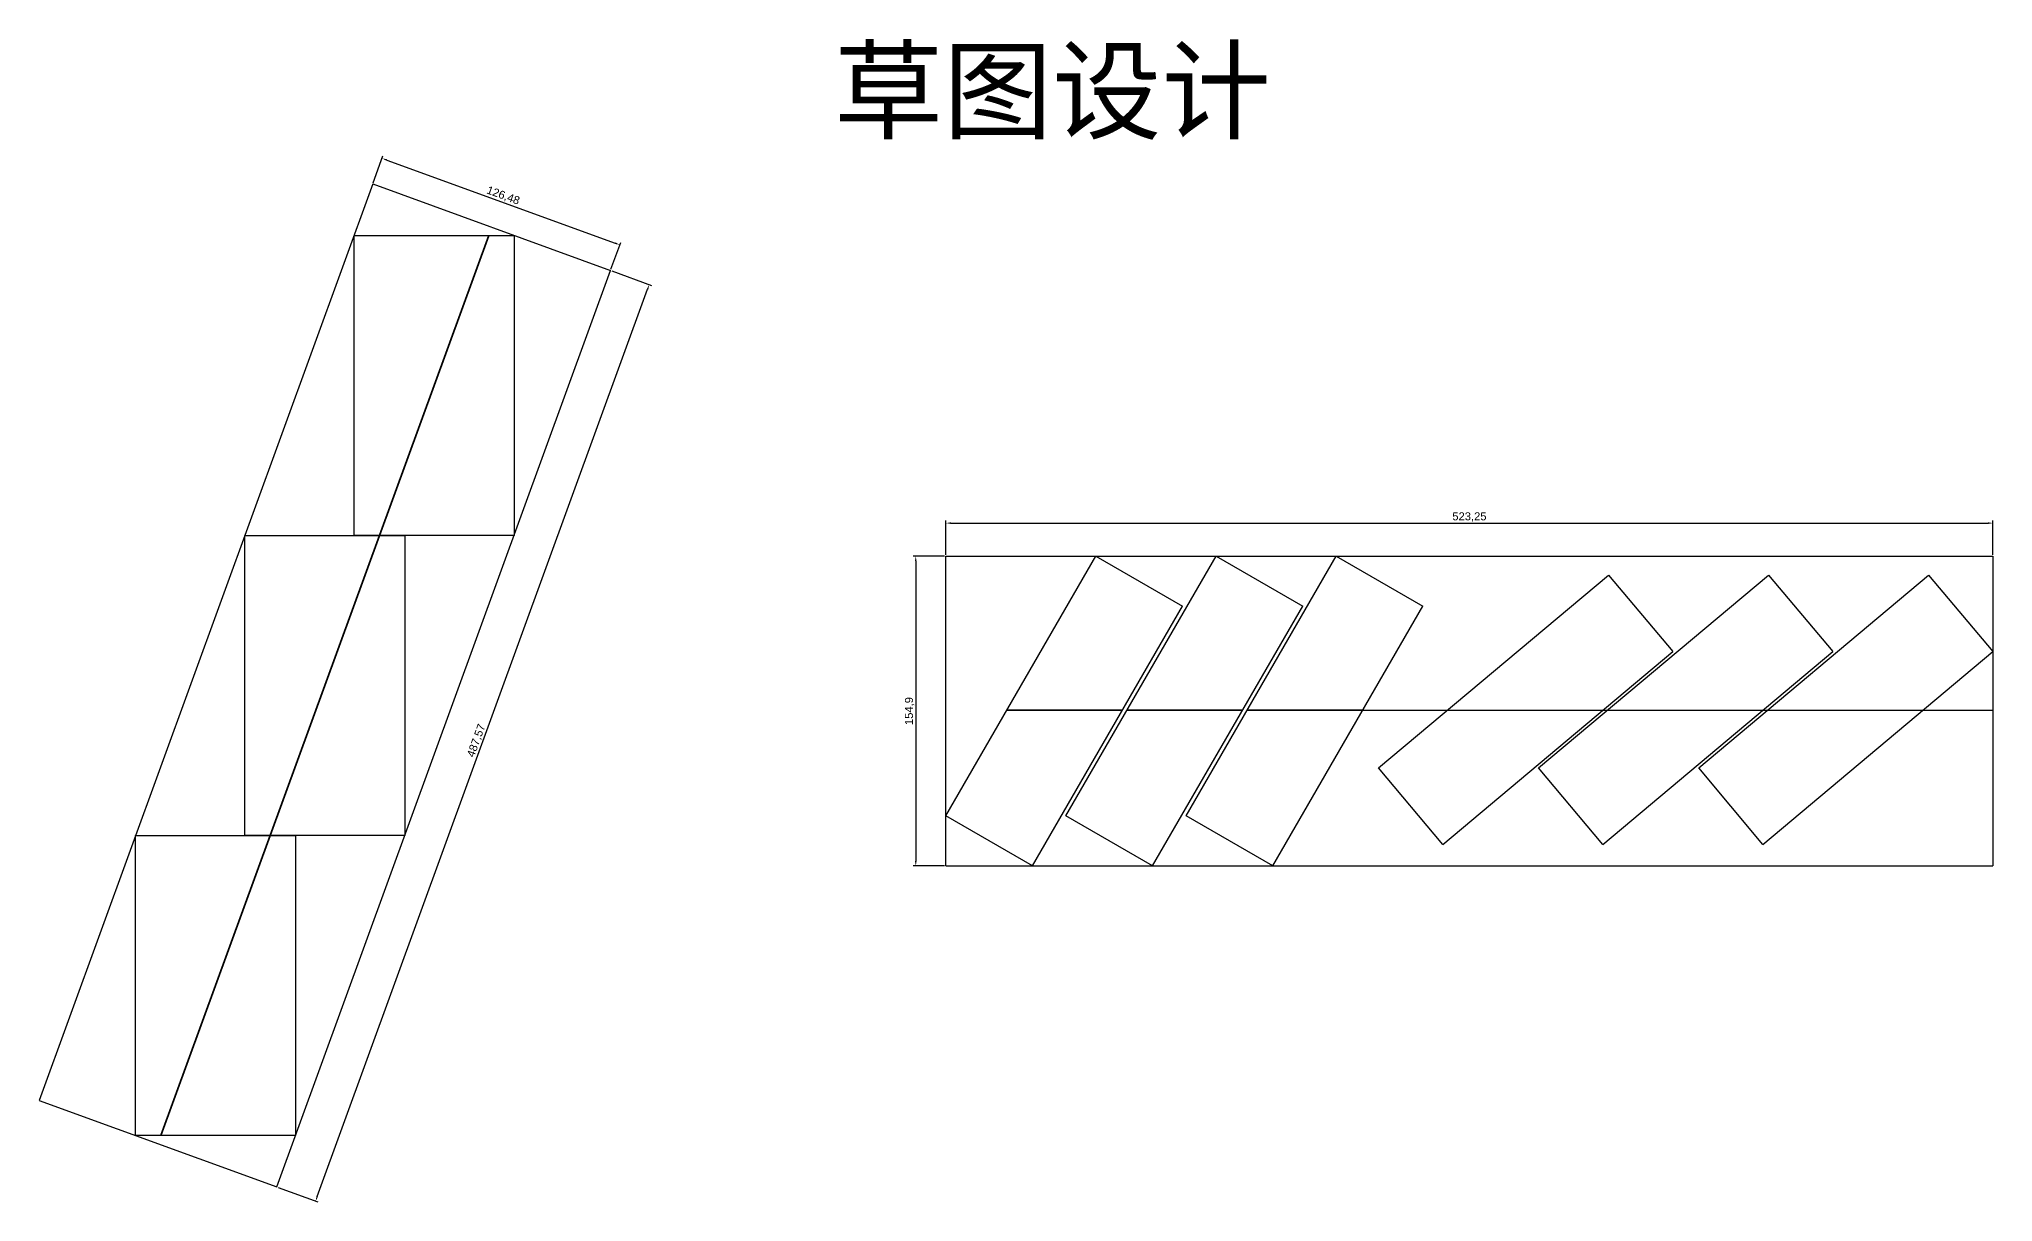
# Model space of a CAD drawing. Header units: millimetres. Extents: x 1213 to 10925, y 716 to 4379.
# Drawn here: x 9752 to 10729, y 1890 to 2472 of the extents above; entities that cross this region are included whole.
import ezdxf

# ---------------------------------------------------------------- set-up
doc = ezdxf.new("R2010")
doc.units = ezdxf.units.MM
doc.layers.add('尺寸标注', color=6, linetype='Continuous')
doc.layers.add('标号', color=4, linetype='Continuous')
doc.styles.get("Standard").update_dxf_attribs({"font": 'arial.ttf'})
doc.dimstyles.new('ISO-25-old', dxfattribs={"dimtxt": 4, "dimasz": 2.5, "dimexe": 1.25, "dimexo": 0.625, "dimtad": 1, "dimtxsty": 'Standard', "dimcen": 2.5, "dimadec": 0, "dimazin": 0, "dimtfac": 1, "dimtmove": 0, "dimatfit": 3, "dimfxl": 1, "dimarcsym": 0})

# ---------------------------------------------------------------- blocks, each defined once
blk = doc.blocks.new('*D291')
at = {"layer": 'Defpoints', "color": 0, "transparency": 16777216}
for p in [(10037.92, 2355.95), (10057.27, 2348.91), (9871.16, 1897.79)]:
    blk.add_point(p, dxfattribs=at)
at = {"layer": '尺寸标注', "color": 0, "lineweight": -2, "transparency": 16777216}
for p, q in [((10038.51, 2355.74), (10058.44, 2348.48)), ((9891.36, 1893.1), (10056.41, 2346.56)), ((9871.75, 1897.57), (9891.68, 1890.32))]:
    blk.add_line(p, q, dxfattribs=at)
at = {"layer": '尺寸标注', "color": 0, "transparency": 16777216}
for points in [[(10056.02, 2346.7), (10056.8, 2346.42), (10057.27, 2348.91)], [(9890.97, 1893.24), (9891.76, 1892.95), (9890.51, 1890.75)]]:
    blk.add_solid(points, dxfattribs=at)
at = {"layer": '尺寸标注', "color": 0, "transparency": 16777216, "insert": (9971.04, 2120.86), "char_height": 4, "attachment_point": 5, "rotation": 70}
blk.add_mtext('487,57', dxfattribs=at)
blk = doc.blocks.new('*D292')
at = {"layer": 'Defpoints', "color": 0, "transparency": 16777216}
for p in [(9919.07, 2399.21), (10042.59, 2368.77), (10037.92, 2355.95)]:
    blk.add_point(p, dxfattribs=at)
at = {"layer": '尺寸标注', "color": 0, "lineweight": -2, "transparency": 16777216}
for p, q in [((9919.28, 2399.8), (9924.16, 2413.2)), ((9926.08, 2411.17), (10040.24, 2369.62)), ((10038.13, 2356.54), (10043.01, 2369.94))]:
    blk.add_line(p, q, dxfattribs=at)
at = {"layer": '尺寸标注', "color": 0, "transparency": 16777216}
for points in [[(9926.23, 2411.56), (9925.94, 2410.78), (9923.73, 2412.03)], [(10040.38, 2370.02), (10040.09, 2369.23), (10042.59, 2368.77)]]:
    blk.add_solid(points, dxfattribs=at)
at = {"layer": '尺寸标注', "color": 0, "transparency": 16777216, "insert": (9984.2, 2393.24), "char_height": 4, "attachment_point": 5, "rotation": 340}
blk.add_mtext('126,48', dxfattribs=at)
blk = doc.blocks.new('*D293')
at = {"layer": 'Defpoints', "color": 0, "transparency": 16777216}
for p in [(10728.76, 2229.67), (10205.51, 2213.18), (10728.76, 2213.18)]:
    blk.add_point(p, dxfattribs=at)
at = {"layer": '尺寸标注', "color": 0, "lineweight": -2, "transparency": 16777216}
for p, q in [((10205.51, 2213.8), (10205.51, 2230.92)), ((10208.01, 2229.67), (10726.26, 2229.67)), ((10728.76, 2213.8), (10728.76, 2230.92))]:
    blk.add_line(p, q, dxfattribs=at)
at = {"layer": '尺寸标注', "color": 0, "transparency": 16777216}
for points in [[(10208.01, 2230.09), (10208.01, 2229.26), (10205.51, 2229.67)], [(10726.26, 2230.09), (10726.26, 2229.26), (10728.76, 2229.67)]]:
    blk.add_solid(points, dxfattribs=at)
at = {"layer": '尺寸标注', "color": 0, "transparency": 16777216, "insert": (10467.13, 2232.7), "char_height": 4, "attachment_point": 5}
blk.add_mtext('523,25', dxfattribs=at)
blk = doc.blocks.new('*D294')
at = {"layer": 'Defpoints', "color": 0, "transparency": 16777216}
for p in [(10205.51, 2213.18), (10190.44, 2058.27), (10205.51, 2058.27)]:
    blk.add_point(p, dxfattribs=at)
at = {"layer": '尺寸标注', "color": 0, "lineweight": -2, "transparency": 16777216}
for p, q in [((10204.88, 2213.18), (10189.19, 2213.18)), ((10190.44, 2210.68), (10190.44, 2060.77)), ((10204.88, 2058.27), (10189.19, 2058.27))]:
    blk.add_line(p, q, dxfattribs=at)
at = {"layer": '尺寸标注', "color": 0, "transparency": 16777216}
for points in [[(10190.03, 2210.68), (10190.86, 2210.68), (10190.44, 2213.18)], [(10190.03, 2060.77), (10190.86, 2060.77), (10190.44, 2058.27)]]:
    blk.add_solid(points, dxfattribs=at)
at = {"layer": '尺寸标注', "color": 0, "transparency": 16777216, "insert": (10187.41, 2135.72), "char_height": 4, "attachment_point": 5, "rotation": 90}
blk.add_mtext('154,9', dxfattribs=at)

msp = doc.modelspace()

# ---------------------------------------------------------------- linework, layer by layer
for p, q in [((9919.07, 2399.21), (9752.312, 1941.045)), ((9919.07, 2399.21), (10037.921, 2355.952)), ((9919.07, 2399.21), (10037.921, 2355.952)), ((9909.712, 2373.499), (9989.712, 2373.499)), ((9909.712, 2223.499), (9909.712, 2373.499)), ((9989.712, 2373.499), (9989.712, 2223.499)), ((9871.162, 1897.787), (10037.921, 2355.952)), ((9855.116, 2223.499), (9935.116, 2223.499)), ((9855.116, 2073.499), (9855.116, 2223.499)), ((9989.712, 2223.499), (9909.712, 2223.499)), ((9935.116, 2223.499), (9935.116, 2073.499)), ((10205.509, 2083.273), (10280.509, 2213.177)), ((10265.509, 2083.273), (10340.509, 2213.177)), ((10280.509, 2213.177), (10323.811, 2188.177)), ((10325.509, 2083.273), (10400.509, 2213.177)), ((10340.509, 2213.177), (10383.811, 2188.177)), ((10400.509, 2213.177), (10443.811, 2188.177)), ((10421.713, 2107.297), (10536.62, 2203.716)), ((10501.713, 2107.297), (10616.62, 2203.716)), ((10536.62, 2203.716), (10568.759, 2165.413)), ((10581.713, 2107.297), (10696.62, 2203.716)), ((10616.62, 2203.716), (10648.759, 2165.413)), ((10696.62, 2203.716), (10728.759, 2165.413)), ((10248.811, 2058.273), (10323.811, 2188.177)), ((10308.811, 2058.273), (10383.811, 2188.177)), ((10368.811, 2058.273), (10443.811, 2188.177)), ((10453.852, 2068.995), (10568.759, 2165.413)), ((10533.852, 2068.995), (10648.759, 2165.413)), ((10613.852, 2068.995), (10728.759, 2165.413)), ((10453.852, 2068.995), (10421.713, 2107.297)), ((10533.852, 2068.995), (10501.713, 2107.297)), ((10613.852, 2068.995), (10581.713, 2107.297)), ((10248.811, 2058.273), (10205.509, 2083.273)), ((10308.811, 2058.273), (10265.509, 2083.273)), ((10368.811, 2058.273), (10325.509, 2083.273)), ((9800.521, 2073.499), (9880.521, 2073.499)), ((9800.521, 1923.499), (9800.521, 2073.499)), ((9935.116, 2073.499), (9855.116, 2073.499)), ((9880.521, 2073.499), (9880.521, 1923.499)), ((9752.312, 1941.045), (9871.162, 1897.787)), ((9880.521, 1923.499), (9800.521, 1923.499))]:
    msp.add_line(p, q)
at = {"lineweight": 35}
for p, q in [((9922.414, 2223.499), (9977.01, 2373.499)), ((9867.818, 2073.499), (9922.414, 2223.499)), ((10293.815, 2136.223), (10236.08, 2136.223)), ((10353.815, 2136.223), (10296.08, 2136.223)), ((10413.815, 2136.223), (10356.08, 2136.223)), ((9813.223, 1923.499), (9867.818, 2073.499))]:
    msp.add_line(p, q, dxfattribs=at)
at = {"lineweight": 30}
for p, q in [((10456.185, 2136.223), (10533.971, 2136.223)), ((10536.185, 2136.223), (10613.971, 2136.223)), ((10616.185, 2136.223), (10693.971, 2136.223))]:
    msp.add_line(p, q, dxfattribs=at)
at = {"layer": '尺寸标注'}
for p, q in [((10205.509, 2213.177), (10659.978, 2213.177)), ((10205.509, 2058.273), (10205.509, 2213.177)), ((10659.978, 2213.177), (10728.759, 2213.177)), ((10728.759, 2213.177), (10728.759, 2058.273)), ((10413.815, 2136.223), (10728.759, 2136.223)), ((10205.509, 2058.273), (10728.759, 2058.273))]:
    msp.add_line(p, q, dxfattribs=at)

# ---------------------------------------------------------------- texts
at = {"layer": '标号', "insert": (10149.576, 2421.294), "char_height": 40, "attachment_point": 7}
msp.add_mtext_dynamic_manual_height_columns('{\\fSimSun|b0|i0|c134|p2;草图设计}', width=1605.41615, gutter_width=12.5, heights=[52.667], dxfattribs=at)

# ---------------------------------------------------------------- dimensions: what is measured, and where the dimension line sits
at = {"layer": '尺寸标注'}
for p1, p2, distance, picture, middle in [((9919.07, 2399.21), (10037.921, 2355.952), 13.639, '*D292', (9984.196, 2393.244)), ((9871.162, 1897.787), (10037.921, 2355.952), -20.588, '*D291', (9971.042, 2120.864)), ((10205.509, 2213.177), (10728.759, 2213.177), 16.495, '*D293', (10467.134, 2232.701)), ((10205.509, 2213.177), (10205.509, 2058.273), -15.067, '*D294', (10187.414, 2135.725))]:
    dim = msp.add_aligned_dim(p1=p1, p2=p2, distance=distance, dimstyle='ISO-25-old', dxfattribs=at)
    dim.commit()
    dim.dimension.update_dxf_attribs({"geometry": picture, "text_midpoint": middle})

doc.saveas('drawing.dxf')
